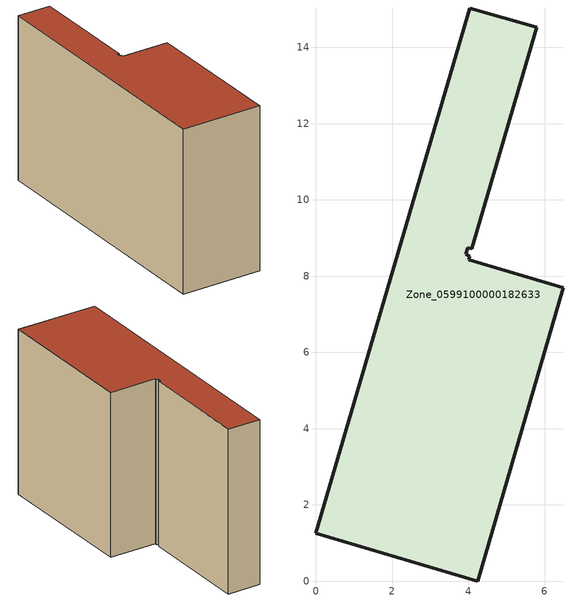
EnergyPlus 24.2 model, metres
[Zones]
Zone_0599100000182633
 floor ground (C_G): 4.1,8.71 3.98,8.74 3.93,8.57 4.04,8.52 4.01,8.42 6.49,7.69 4.25,0 0,1.25 4.04,15.03 5.79,14.52 z0
 wall outside (C_F): 4.25,0 6.49,7.69 4.01,8.42 4.04,8.52 3.93,8.57 3.98,8.74 4.1,8.71 5.79,14.52 4.04,15.03 0,1.25 4.25,0 z0:8.97
 roof outside (C_R): 3.98,8.74 4.1,8.71 5.79,14.52 4.04,15.03 0,1.25 4.25,0 6.49,7.69 4.01,8.42 4.04,8.52 3.93,8.57 z8.97
[BUILDING]
Pand.0599100000182633: North Axis=0; Terrain=City; Loads Convergence Tolerance Value=0.04; Temperature Convergence Tolerance Value=0.4; Solar Distribution=FullExterior; Maximum Number of Warmup Days=25; Minimum Number of Warmup Days=1
[Site:Location]
Rotterdam.The.Hague.AP_ZH_NLD Design_Conditions: Latitude=51.96; Longitude=4.45; Time Zone=1; Elevation=-4.5
[SITE:GROUNDTEMPERATURE:BUILDINGSURFACE]
18, 18, 18, 18, 18, 18, 18, 18, 18, 18, 18, 18
[MATERIAL] Thermal Absorptance=0.9; Solar Absorptance=0.7; Visible Absorptance=0.7
Name | Roughness | Thickness | Conductivity | Density | Specific Heat
G.TI.1946 | MediumSmooth | 0.15 | 1 | 540 | 1210
F.TI.1946 | Rough | 0.3 | 0.857143 | 1920 | 840
R.TI.1946 | MediumRough | 0.2 | 0.1 | 1500 | 1000
[CONSTRUCTION]
C_G: G.TI.1946
C_F: F.TI.1946
C_R: R.TI.1946
[ZONE]
Zone_0599100000182633: Type=1; Multiplier=1; Ceiling Height=Autocalculate; Volume=Autocalculate; Floor Area=autocalculate; Part of Total Floor Area=Yes
[ZONEINFILTRATION:DESIGNFLOWRATE]
Infil_Zone_0599100000182633: Zone or ZoneList or Space or SpaceList=Zone_0599100000182633; Schedule=AlwaysOn; Design Flow Rate Calculation Method=Flow/Area; Flow Rate per Floor Area=0.003; Constant Term Coefficient=1; Temperature Term Coefficient=0; Velocity Term Coefficient=0; Velocity Squared Term Coefficient=0
[HVACTEMPLATE:ZONE:IDEALLOADSAIRSYSTEM]
Zone_0599100000182633: Maximum Heating Supply Air Temperature=50; Minimum Cooling Supply Air Temperature=13; Maximum Heating Supply Air Humidity Ratio=0.0156; Minimum Cooling Supply Air Humidity Ratio=0.0077; Heating Limit=NoLimit; Cooling Limit=NoLimit; Dehumidification Control Type=ConstantSensibleHeatRatio; Cooling Sensible Heat Ratio=0.7; Dehumidification Setpoint=60; Humidification Control Type=None; Humidification Setpoint=30; Outdoor Air Method=None; Outdoor Air Flow Rate per Person=0.00944; Outdoor Air Flow Rate per Zone Floor Area=0; Outdoor Air Flow Rate per Zone=0; Demand Controlled Ventilation Type=None; Outdoor Air Economizer Type=NoEconomizer; Heat Recovery Type=None; Sensible Heat Recovery Effectiveness=0.7; Latent Heat Recovery Effectiveness=0.65
[ZONECONTROL:THERMOSTAT]
ThermostatControl_Zone_0599100000182633: Zone or ZoneList=Zone_0599100000182633; Control Type Schedule=DualSetpointControlType; Control 1=Thermostat_Zone_0599100000182633; Temperature Difference Between Cutout And Setpoint=0
[THERMOSTATSETPOINT:DUALSETPOINT]
Thermostat_Zone_0599100000182633: Heating Setpoint Temperature Schedule=HeatingSetpoint_Zone_0599100000182633; Cooling Setpoint Temperature Schedule=CoolingSetpoint_Zone_0599100000182633
[SCHEDULE:COMPACT]
HeatingSetpoint_Zone_0599100000182633: Through: 12/31, For: AllDays, Until: 24:00, 21
CoolingSetpoint_Zone_0599100000182633: Through: 12/31, For: AllDays, Until: 24:00, 24
DualSetpointControlType: Through: 12/31, For: AllDays, Until: 24:00, 4
AlwaysOn: Through: 12/31, For: AllDays, Until: 24:00, 1
